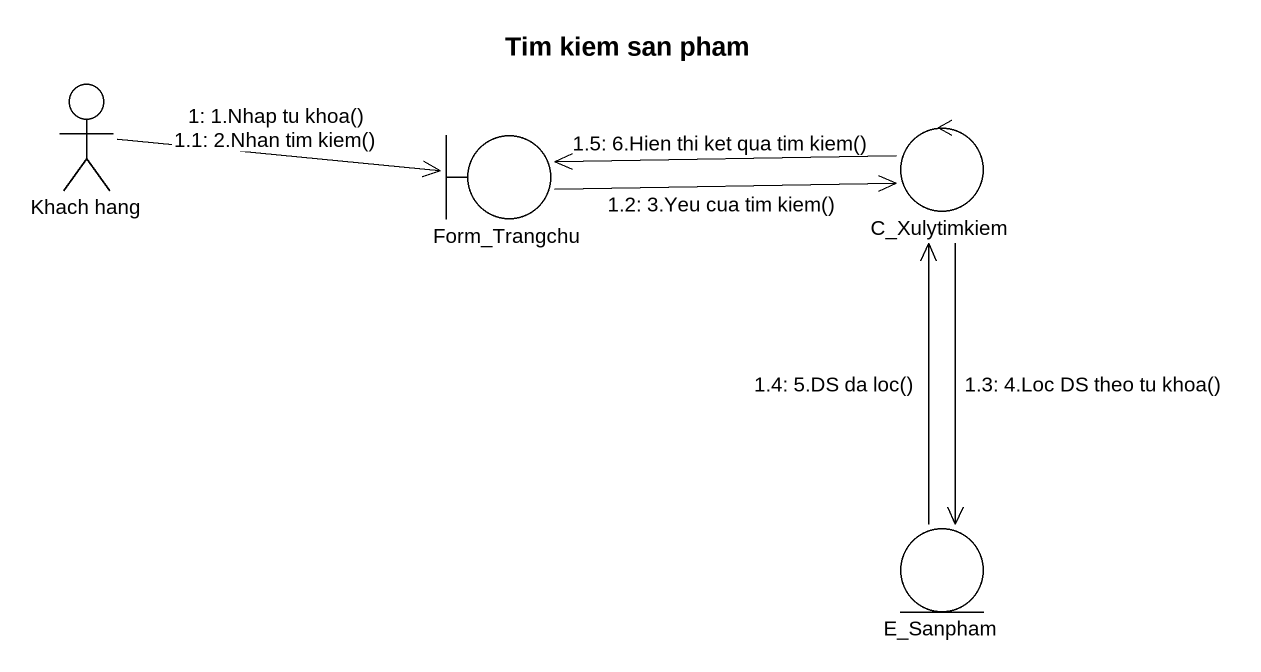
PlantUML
@startuml
title Tim kiem san pham
actor "Khach hang" as Khach_hang
boundary Form_Trangchu
control C_Xulytimkiem
entity E_Sanpham
Khach_hang -right-> Form_Trangchu : 1: 1.Nhap tu khoa()\n1.1: 2.Nhan tim kiem()
Form_Trangchu -right-> C_Xulytimkiem : 1.2: 3.Yeu cua tim kiem()
C_Xulytimkiem --> E_Sanpham : 1.3: 4.Loc DS theo tu khoa()
E_Sanpham -up-> C_Xulytimkiem : 1.4: 5.DS da loc()
C_Xulytimkiem -left-> Form_Trangchu : 1.5: 6.Hien thi ket qua tim kiem()
@enduml
